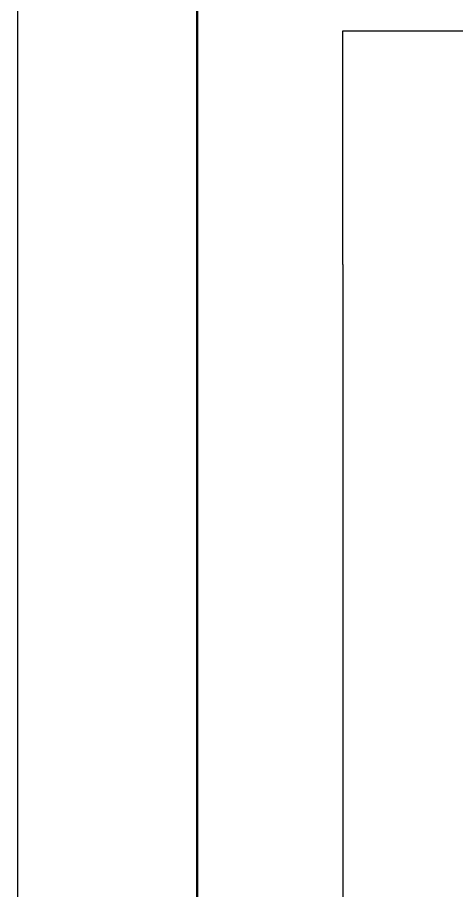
# Model space of a CAD drawing. Header units: millimetres. Extents: x 2412 to 2920, y 1219 to 1516.
# Drawn here: x 2411.8 to 2472.8, y 1331.4 to 1452.7 of the extents above; entities that cross this region are included whole.
import ezdxf

# ---------------------------------------------------------------- set-up
doc = ezdxf.new("R2010")
doc.units = ezdxf.units.MM
doc.layers.get('0').update_dxf_attribs({"color": 252})
doc.layers.add('ELÈCTRICA_15', color=7, linetype='Continuous')

msp = doc.modelspace()

# ---------------------------------------------------------------- linework, layer by layer
at = {"linetype": 'ByBlock', "ltscale": 0.5}
for p, q in [((2457.034, 1450.894), (2734.284, 1450.894)), ((2457.034, 1448.394), (2457.034, 1450.894)), ((2457.034, 1418.394), (2457.034, 1448.394))]:
    msp.add_line(p, q, dxfattribs=at)
at = {"linetype": 'Continuous', "ltscale": 0.5}
msp.add_line((2457.034, 1418.394), (2457.034, 1318.394), dxfattribs=at)
at = {"layer": 'ELÈCTRICA_15'}
msp.add_line((2411.77, 1516.187), (2411.77, 1219.187), dxfattribs=at)
at = {"layer": 'ELÈCTRICA_15', "lineweight": 50}
msp.add_line((2436.77, 1511.187), (2436.77, 1224.187), dxfattribs=at)

doc.saveas('drawing.dxf')
